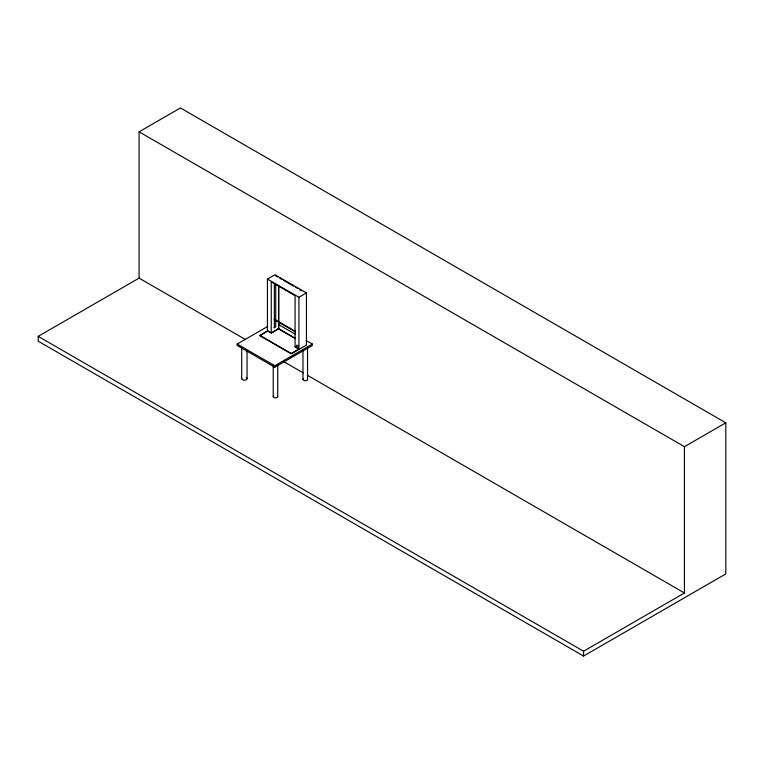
<?xml version="1.0" encoding="UTF-8"?>
<svg xmlns="http://www.w3.org/2000/svg" width="764" height="764" viewBox="0 0 764 764"><rect width="100%" height="100%" fill="white"/><g stroke="black" fill="none" stroke-linecap="round" stroke-linejoin="round"><path stroke-width="1.15" d="M139.086 278.115L139.086 131.828L180.438 107.953L725.8 422.817L725.8 573.926L583.562 656.047L38.2 341.183L38.2 336.361L139.086 278.115L245.473 339.541M267.448 330.869L267.448 279.089L274.973 274.744L306.44 292.908L306.44 345.051L291.237 353.827L259.77 335.663L267.448 330.869L271.249 333.056L278.764 328.721L278.764 285.898M267.448 279.089L298.925 297.253L306.44 292.908M306.249 340.534L312.342 344.058L312.342 345.5L274.773 367.197L237.193 345.5L237.193 344.058L267.658 326.467M259.77 335.663L266.865 331.566M274.152 327.661L275.699 327.002L275.699 284.065M295.649 338.471L278.564 328.606L271.449 332.942M271.249 333.056L271.249 281.916L295.085 295.678L295.085 346.818L298.648 348.651M259.77 335.31L291.237 353.474L298.925 349.033L298.925 297.253M237.193 344.058L274.773 365.746L312.342 344.058M139.086 131.828L684.448 446.692L725.8 422.817M38.2 336.361L583.562 651.224L684.448 592.979L684.448 446.692M275.403 275.632L277.771 276.998M279.758 278.153L281.744 279.299M283.731 280.445L293.662 286.175M295.649 287.321L297.635 288.467M299.622 289.613L301.608 290.759M274.448 319.237L295.706 331.509M274.228 319.638L295.477 331.91M278.831 324.71L295.076 334.088M278.02 328.644L294.255 338.022M268.078 331.003L270.456 332.369M295.085 346.818L298.925 349.033M283.692 361.601L303.318 372.937M307.443 375.315L684.448 592.979M583.562 651.224L583.562 656.047M307.548 346.694L307.548 379.402M302.974 350.198L302.974 379.402M278.564 285.784L278.564 328.606M277.733 365.058L277.733 396.602M274.773 365.746L274.773 367.197M274.352 283.654L274.352 327.775M273.226 365.058L273.226 396.602M247.049 350.6L247.049 378.648M241.71 347.095L241.71 378.648M277.657 396.258A2.254 1.299 0 0 1 274.897 397.853A2.254 1.299 0 0 1 273.884 395.676M307.472 379.068A2.292 1.318 0 0 1 304.664 380.682A2.292 1.318 0 0 1 303.642 378.476M246.266 377.55A2.664 1.538 0 0 1 245.072 380.128A2.664 1.538 0 0 1 241.806 378.247M298.39 346.082L296.699 345.108L296.699 347.209L298.39 348.183L298.39 346.082"/></g></svg>
